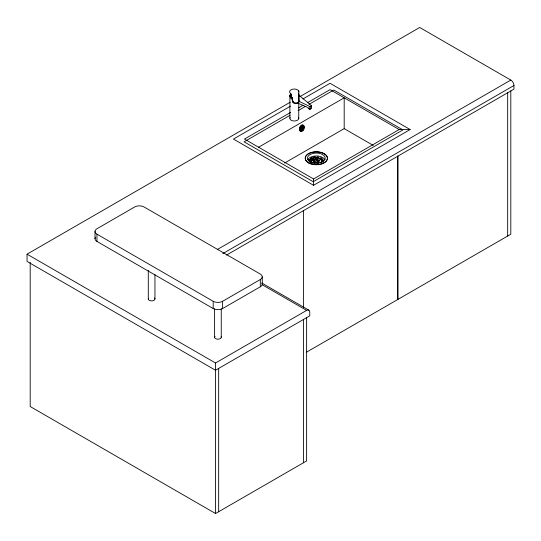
<?xml version="1.0" encoding="UTF-8"?>
<svg xmlns="http://www.w3.org/2000/svg" width="541" height="541" viewBox="0 0 541 541"><rect width="100%" height="100%" fill="white"/><g stroke="black" fill="none" stroke-linecap="round" stroke-linejoin="round"><path stroke-width="0.81" d="M301.608 125.708L302.23 125.329L301.716 126.006M301.919 128.001L301.587 127.48M301.993 128.034C302.608 128.406 302.365 127.412 301.276 128.298M299.687 127.351L299.897 127.96M300.154 126.351L300.607 126.946L300.972 125.816M299.842 127.419L300.133 127.947L300.127 127.101M300.532 127.365L301.175 127.067M300.356 128.528L300.566 129.137M301.019 127L301.432 128.366M302.284 125.83C301.148 125.458 302.635 125.796 302.872 126.134C302.203 125.837 303.203 125.708 303.034 127.101M302.365 125.85L302.426 126.391L303.481 126.351M301.763 127.933C300.864 128.724 301.81 126.763 302.094 128.467M301.837 127.967L302.48 127.669M300.37 126.317L300.37 126.959M299.423 128.758L299.951 128.548L299.477 129.299M300.505 129.955C301.094 129.684 301.175 131.321 300.877 129.678M301.175 127.71L300.539 127.676M301.276 127.662L301.743 127.548M301.655 129.448C301.56 127.46 300.965 130.611 301.574 128.657M262.297 284.803L306.625 310.399A4.443 2.563 -60 0 1 309.763 312.211L309.763 315.843L215.528 370.247L27.05 261.431L27.05 254.175L290.287 102.195M299.795 96.711L419.715 27.476L510.805 80.068A4.443 2.563 60 0 1 513.95 85.512L513.95 89.137L226.496 255.095M290.537 106.11L233.455 139.064L313.557 185.306L410.152 129.542L330.051 83.294L302.974 98.929M290.544 112.454L244.451 139.064L313.557 178.963L399.163 129.542L410.152 129.542M298.591 107.808L302.98 105.272M307.369 102.736L330.051 89.644L399.163 129.542M290.03 115.294L244.079 141.823L313.192 181.722L402.903 129.928L333.797 90.029L308.999 104.345M298.057 110.662L305.347 106.449M298.875 101.214L309.871 106.55L311.44 105.644L298.713 95.027M297.611 103.047L308.275 107.679L308.275 108.585L309.871 109.275L311.44 108.369L311.44 105.644M258.584 147.226L344.191 97.806L344.191 128.636L284.519 163.084M217.299 249.529L510.805 80.068M222.845 253.58L513.95 85.512M96.967 234.185L213.195 301.29A6.661 3.848 0 0 0 222.621 301.29L260.316 279.521A6.661 3.848 0 0 0 260.316 274.084L144.089 206.98A6.661 3.848 0 0 0 134.662 206.98L96.967 228.742A6.661 3.848 0 0 0 96.967 234.185L96.967 241.442L213.195 308.539A6.661 3.848 0 0 0 222.621 308.539L260.316 286.777A6.661 3.848 0 0 0 262.04 283.065M27.05 254.175L215.528 362.991L306.625 310.399M306.47 352.205L510.805 234.226L510.805 90.827M30.195 262.277L30.195 406.521L215.528 513.524L306.625 460.932L306.625 317.526M300.525 126.175L301.202 126.547M301.871 126.073C300.857 124.876 301.06 127.466 301.459 125.782M302.879 127.034C304.333 125.938 302.23 127.5 303.366 126.357M299.897 127.913L300.228 127.223M301.804 127.189L302.223 126.493M299.87 128.548L299.579 129.319M302.865 128.312L303.156 127.548L302.784 128.318M300.952 129.745L300.661 130.516M302.419 129.326L302.656 128.515L302.27 129.313M291.065 98.394L292.282 98.016L291.065 98.394L291.065 97.123M301.046 126.479L301.608 125.803M300.289 126.919L300.701 126.222M299.978 127.081L300.343 127.216M300.708 127.825L301.08 127.054L300.789 127.865M302.737 128.555C301.398 129.461 303.744 129.373 302.581 128.488M301.655 128.697L301.337 129.475M300.336 129.367L299.951 130.165M302.135 129.455L301.817 130.28L302.149 129.536M299.924 128.555L299.795 130.104L300.235 129.353M292.796 100.89L292.282 100.734L292.282 97.651M302.277 126.432L301.892 127.23M303.028 127.473L301.939 128.4M302.717 128.291L303.312 128.102L303.102 127.493M302.203 129.475L301.188 129.455M300.411 129.069C301.986 127.906 299.673 129.434 300.918 128.488M299.795 130.104L300.431 129.495L299.423 129.252M289.618 95.162A4.72 2.725 0 0 0 290.7 97.15L292.133 97.786M292.999 102.398L290.7 93.525A4.72 2.725 0 0 1 290.842 89.928A4.72 2.725 0 0 1 297.029 89.542L298.598 90.624A4.72 2.725 0 0 1 298.754 92.707L298.977 101.674A3.09 1.785 0 0 1 296.793 103.554A3.09 1.785 0 0 1 293.175 102.682L290.889 94.344M344.191 128.636L373.256 145.414M262 283.132L308.843 310.176M302.324 127.602L302.656 128.244M302.047 129.414L302.203 130.117L301.608 130.158M298.754 93.431L298.977 101.674M507.668 92.639L507.668 236.045M397.845 156.045L397.845 299.444M397.784 156.079L397.784 299.484M313.557 178.963L313.557 185.306M309.871 106.55L309.871 109.275M303.548 210.49L303.481 307.531M303.481 319.339L303.481 462.744M298.747 103.696L298.747 118.655M298.443 90.482L298.443 91.929M292.823 101.735L292.823 101.005L293.175 101.951A3.09 1.785 0 0 0 296.793 102.831A3.09 1.785 0 0 0 298.977 100.951M290.889 93.62L290.889 97.245M289.895 118.209L289.895 95.175A4.443 2.563 0 0 0 290.916 97.049M262.27 276.803L262.27 284.059M260.316 279.521L260.316 286.777M222.621 301.29L222.621 308.539M221.262 308.789L221.262 337.253M218.665 368.306L218.665 511.712M215.528 362.991L215.528 513.524M214.601 308.789L214.601 337.253M213.195 301.29L213.195 308.539M154.949 274.693L154.949 298.97M148.288 270.507L148.288 298.97M95.02 231.46L95.02 238.716M154.503 298.003A3.334 1.921 0 0 1 152.055 300.877A3.334 1.921 0 0 1 148.403 298.47M221.154 336.752A3.334 1.921 0 0 1 217.496 339.16A3.334 1.921 0 0 1 215.048 336.292M96.967 241.442A6.661 3.848 0 0 1 95.527 237.249M298.747 95.622A4.443 2.563 0 0 1 298.49 96.278M301.851 124.937A3.334 2.164 -67.1 0 1 303.738 128.325A3.334 2.164 -67.1 0 1 300.099 131.064M299.66 130.685A3.334 2.164 -67.1 0 1 299.349 130.124M298.348 117.35A4.443 2.563 0 0 1 294.514 120.995A4.443 2.563 0 0 1 290.145 117.553M298.97 94.925A4.72 2.725 0 0 1 298.754 96.332M298.693 95.317A4.443 2.563 0 0 1 298.49 96.643M321.192 162.523A1.109 0.642 0 0 1 321.733 161.61A1.109 0.642 0 0 1 323.227 162.036M321.084 162.395A1.109 0.642 0 0 1 322.159 161.921M315.207 162.882A1.109 0.642 0 0 1 313.455 162.746M313.347 162.591A1.109 0.642 0 0 1 314.422 161.786A1.109 0.642 0 0 1 315.491 162.591M317.141 160.873A1.109 0.642 0 0 1 318.155 160.237A1.109 0.642 0 0 1 319.346 160.758A1.109 0.642 0 0 1 318.541 161.495M317.966 161.495A1.109 0.642 0 0 1 317.29 161.191M307.775 159.744A8.866 5.119 0 0 1 316.336 155.95A8.866 5.119 0 0 1 324.904 159.744M311.325 162.219A1.109 0.642 0 0 1 310.811 162.604M311.325 161.887A1.109 0.642 0 0 0 310.257 161.407A1.109 0.642 0 0 0 309.182 161.887A1.109 0.642 0 0 0 309.296 162.009M309.182 161.522A1.109 0.642 0 0 1 310.446 161.056A1.109 0.642 0 0 1 311.359 161.745A1.109 0.642 0 0 1 310.257 162.327M316.742 158.29A1.109 0.642 0 0 1 317.702 157.323A1.109 0.642 0 0 1 318.663 158.29M321.347 160.961A1.109 0.642 0 0 1 322.308 160.001A1.109 0.642 0 0 1 323.268 160.961M320.076 159.358A1.109 0.642 0 0 1 320.076 158.452A1.109 0.642 0 0 1 321.645 158.452A1.109 0.642 0 0 1 321.645 159.358M309.107 160.42A1.109 0.642 0 0 1 310.372 159.622A1.109 0.642 0 0 1 311.089 160.623A1.109 0.642 0 0 1 309.215 160.576M315.092 159.926A1.109 0.642 0 0 1 316.052 158.959A1.109 0.642 0 0 1 317.019 159.926M316.843 160.055A1.109 0.642 0 0 1 315.768 160.224M316.641 162.516A1.109 0.642 0 0 1 317.655 161.874A1.109 0.642 0 0 1 318.845 162.401A1.109 0.642 0 0 1 318.034 163.132M317.459 163.132A1.109 0.642 0 0 1 316.789 162.834M312.428 160.305A1.109 0.642 0 0 1 314.05 159.913A1.109 0.642 0 0 1 314.28 160.92M312.712 160.92A1.109 0.642 0 0 1 312.428 160.636M311.217 162.855A1.109 0.642 0 0 1 312.461 163.152M315.667 158.04A1.109 0.642 0 0 1 315.559 158.195M313.631 158.195A1.109 0.642 0 0 1 313.523 158.04M313.523 157.708A1.109 0.642 0 0 1 314.598 157.235A1.109 0.642 0 0 1 315.667 157.708M310.791 108.207A0.886 0.514 0 0 1 310.196 108.944M309.736 108.93A0.886 0.514 0 0 1 309.114 108.423M310.852 106.78A0.886 0.514 0 0 1 310.196 107.132M313.002 158.939A1.109 0.642 0 0 1 312.482 159.325M311.373 159.325A1.109 0.642 0 0 1 311.373 158.215A1.109 0.642 0 0 1 313.043 158.77M301.635 126.729C302.121 128.352 302.764 125.411 301.635 126.729M302.919 130.692A3.334 2.164 -67.1 0 0 303.454 125.269A3.334 2.164 -67.1 0 0 299.653 128.832A3.334 2.164 -67.1 0 0 302.919 130.692M308.485 162.882A11.104 6.411 0 0 0 327.068 160.008A11.104 6.411 0 0 0 313.462 152.156A11.104 6.411 0 0 0 308.485 162.882M310.784 163.72A11.104 6.411 0 0 0 327.447 158.168A11.104 6.411 0 0 0 310.784 152.616A11.104 6.411 0 0 0 310.784 163.72M310.067 161.786A8.866 5.119 0 0 0 324.904 159.494A8.866 5.119 0 0 0 314.044 153.225A8.866 5.119 0 0 0 310.067 161.786M313.638 162.516A1.109 0.642 0 0 0 315.491 162.232A1.109 0.642 0 0 0 314.132 161.448A1.109 0.642 0 0 0 313.638 162.516M316.918 158.06A1.109 0.642 0 0 0 318.771 157.769A1.109 0.642 0 0 0 317.411 156.985A1.109 0.642 0 0 0 316.918 158.06M317.466 160.961A1.109 0.642 0 0 0 319.325 160.677A1.109 0.642 0 0 0 317.966 159.893A1.109 0.642 0 0 0 317.466 160.961M321.523 160.731A1.109 0.642 0 0 0 323.376 160.44A1.109 0.642 0 0 0 322.017 159.656A1.109 0.642 0 0 0 321.523 160.731M320.076 159A1.109 0.642 0 0 0 321.936 158.709A1.109 0.642 0 0 0 320.57 157.925A1.109 0.642 0 0 0 320.076 159M309.391 160.346A1.109 0.642 0 0 0 311.251 160.062A1.109 0.642 0 0 0 309.892 159.27A1.109 0.642 0 0 0 309.391 160.346M315.268 159.696A1.109 0.642 0 0 0 317.127 159.406A1.109 0.642 0 0 0 315.768 158.621A1.109 0.642 0 0 0 315.268 159.696M316.965 162.604A1.109 0.642 0 0 0 318.818 162.32A1.109 0.642 0 0 0 317.459 161.529A1.109 0.642 0 0 0 316.965 162.604M312.712 160.562A1.109 0.642 0 0 0 314.571 160.271A1.109 0.642 0 0 0 313.212 159.487A1.109 0.642 0 0 0 312.712 160.562M313.807 157.965A1.109 0.642 0 0 0 315.667 157.674A1.109 0.642 0 0 0 314.307 156.89A1.109 0.642 0 0 0 313.807 157.965M311.373 158.966A1.109 0.642 0 0 0 313.043 158.412A1.109 0.642 0 0 0 311.373 157.857A1.109 0.642 0 0 0 311.373 158.966"/></g></svg>
